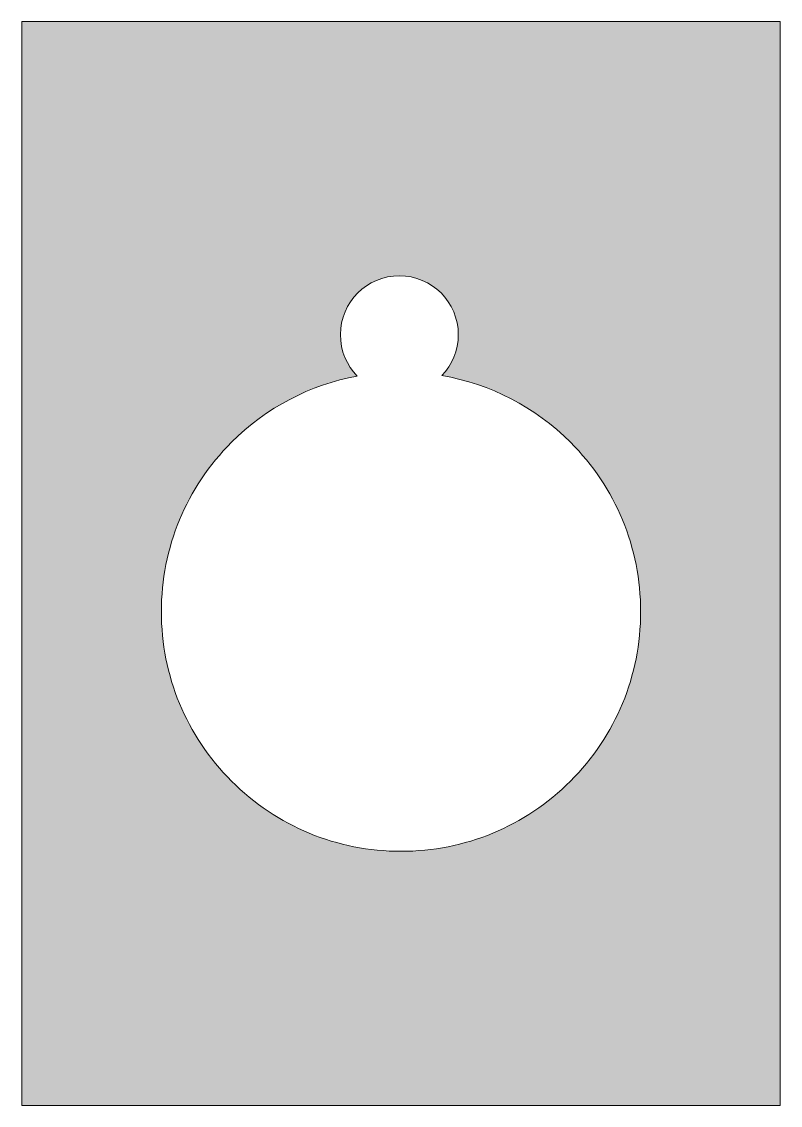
# Model space of a CAD drawing. Header units: centimetres. Extents: x 0.1 to 13.9, y -19.8 to -0.2.
import ezdxf

# ---------------------------------------------------------------- set-up
doc = ezdxf.new("R2010")
doc.units = ezdxf.units.CM
doc.header["$MEASUREMENT"] = 0
doc.layers.add('Layer 1', color=7, linetype='Continuous')

msp = doc.modelspace()

# ---------------------------------------------------------------- hatches: boundary and pattern name
at = {"layer": 'Layer 1', "true_color": 0xb87e2b}
h = msp.add_hatch(color=45, dxfattribs=at)
h.dxf.hatch_style = 2
h.paths.add_polyline_path([(0.137, -0.195), (0.137, -19.805), (13.863, -19.805), (13.863, -0.195)])
edge = h.paths.add_edge_path()
edge.add_spline(control_points=[(10.066, -13.938), (9.247, -14.757), (8.158, -15.208), (7, -15.208), (5.842, -15.208), (4.753, -14.757), (3.934, -13.938), (3.115, -13.119), (2.664, -12.03), (2.664, -10.872), (2.664, -9.714), (3.115, -8.625), (3.934, -7.806), (4.563, -7.177), (5.352, -6.765), (6.209, -6.608), (6.019, -6.415), (5.904, -6.15), (5.904, -5.858), (5.904, -5.27), (6.382, -4.792), (6.971, -4.792), (7.559, -4.792), (8.037, -5.27), (8.037, -5.858), (8.037, -6.145), (7.925, -6.406), (7.74, -6.599), (8.617, -6.749), (9.424, -7.164), (10.066, -7.806), (10.885, -8.625), (11.336, -9.714), (11.336, -10.872), (11.336, -12.03), (10.885, -13.119), (10.066, -13.938)], knot_values=[0, 0, 0, 0, 1, 1, 1, 2, 2, 2, 3, 3, 3, 4, 4, 4, 5, 5, 5, 6, 6, 6, 7, 7, 7, 8, 8, 8, 9, 9, 9, 10, 10, 10, 11, 11, 11, 12, 12, 12, 12], degree=3, periodic=1)

# ---------------------------------------------------------------- linework, layer by layer
at = {"layer": 'Layer 1', "lineweight": 0}
msp.add_lwpolyline([(0.137, -0.195), (0.137, -19.805), (13.863, -19.805), (13.863, -0.195), (0.137, -0.195)], dxfattribs=at)
msp.add_open_spline([(10.066, -13.938), (9.247, -14.757), (8.158, -15.208), (7, -15.208), (5.842, -15.208), (4.753, -14.757), (3.934, -13.938), (3.115, -13.119), (2.664, -12.03), (2.664, -10.872), (2.664, -9.714), (3.115, -8.625), (3.934, -7.806), (4.563, -7.177), (5.352, -6.765), (6.209, -6.608), (6.019, -6.415), (5.904, -6.15), (5.904, -5.858), (5.904, -5.27), (6.382, -4.792), (6.971, -4.792), (7.559, -4.792), (8.037, -5.27), (8.037, -5.858), (8.037, -6.145), (7.925, -6.406), (7.74, -6.599), (8.617, -6.749), (9.424, -7.164), (10.066, -7.806), (10.885, -8.625), (11.336, -9.714), (11.336, -10.872), (11.336, -12.03), (10.885, -13.119), (10.066, -13.938)], degree=3, knots=[0, 0, 0, 0, 1, 1, 1, 2, 2, 2, 3, 3, 3, 4, 4, 4, 5, 5, 5, 6, 6, 6, 7, 7, 7, 8, 8, 8, 9, 9, 9, 10, 10, 10, 11, 11, 11, 12, 12, 12, 12], dxfattribs=at)

doc.saveas('drawing.dxf')
